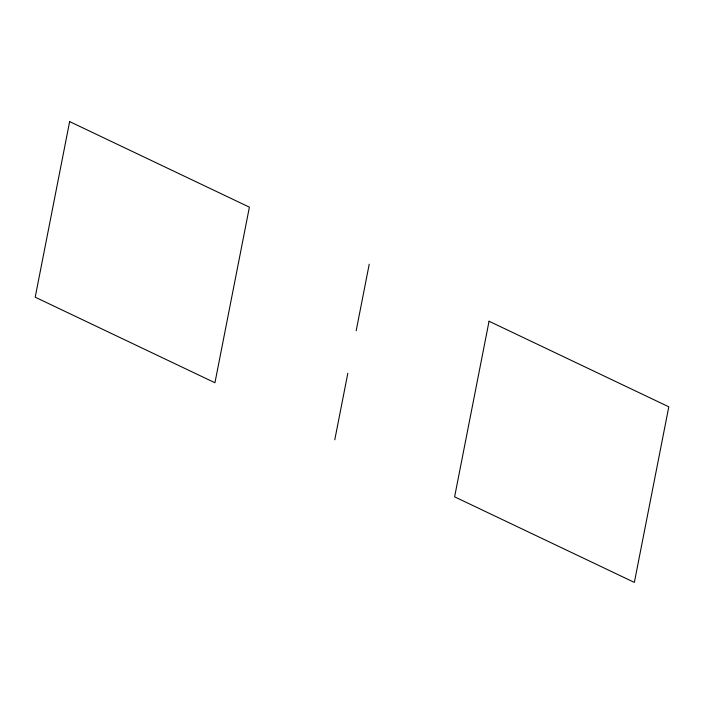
<?xml version="1.0" encoding="UTF-8"?>
<svg xmlns="http://www.w3.org/2000/svg" width="704" height="704" viewBox="0 0 704 704"><rect width="100%" height="100%" fill="white"/><g stroke="black" fill="none" stroke-linecap="round" stroke-linejoin="round"><path stroke-width="1.06" d="M334.778 439.798L347.829 373.252M356.171 330.748L369.222 264.202M69.643 121.598L35.2 297.194L214.949 382.756L249.392 207.161L69.643 121.598M489.051 321.244L454.608 496.839L634.357 582.402L668.8 406.806L489.051 321.244"/></g></svg>
